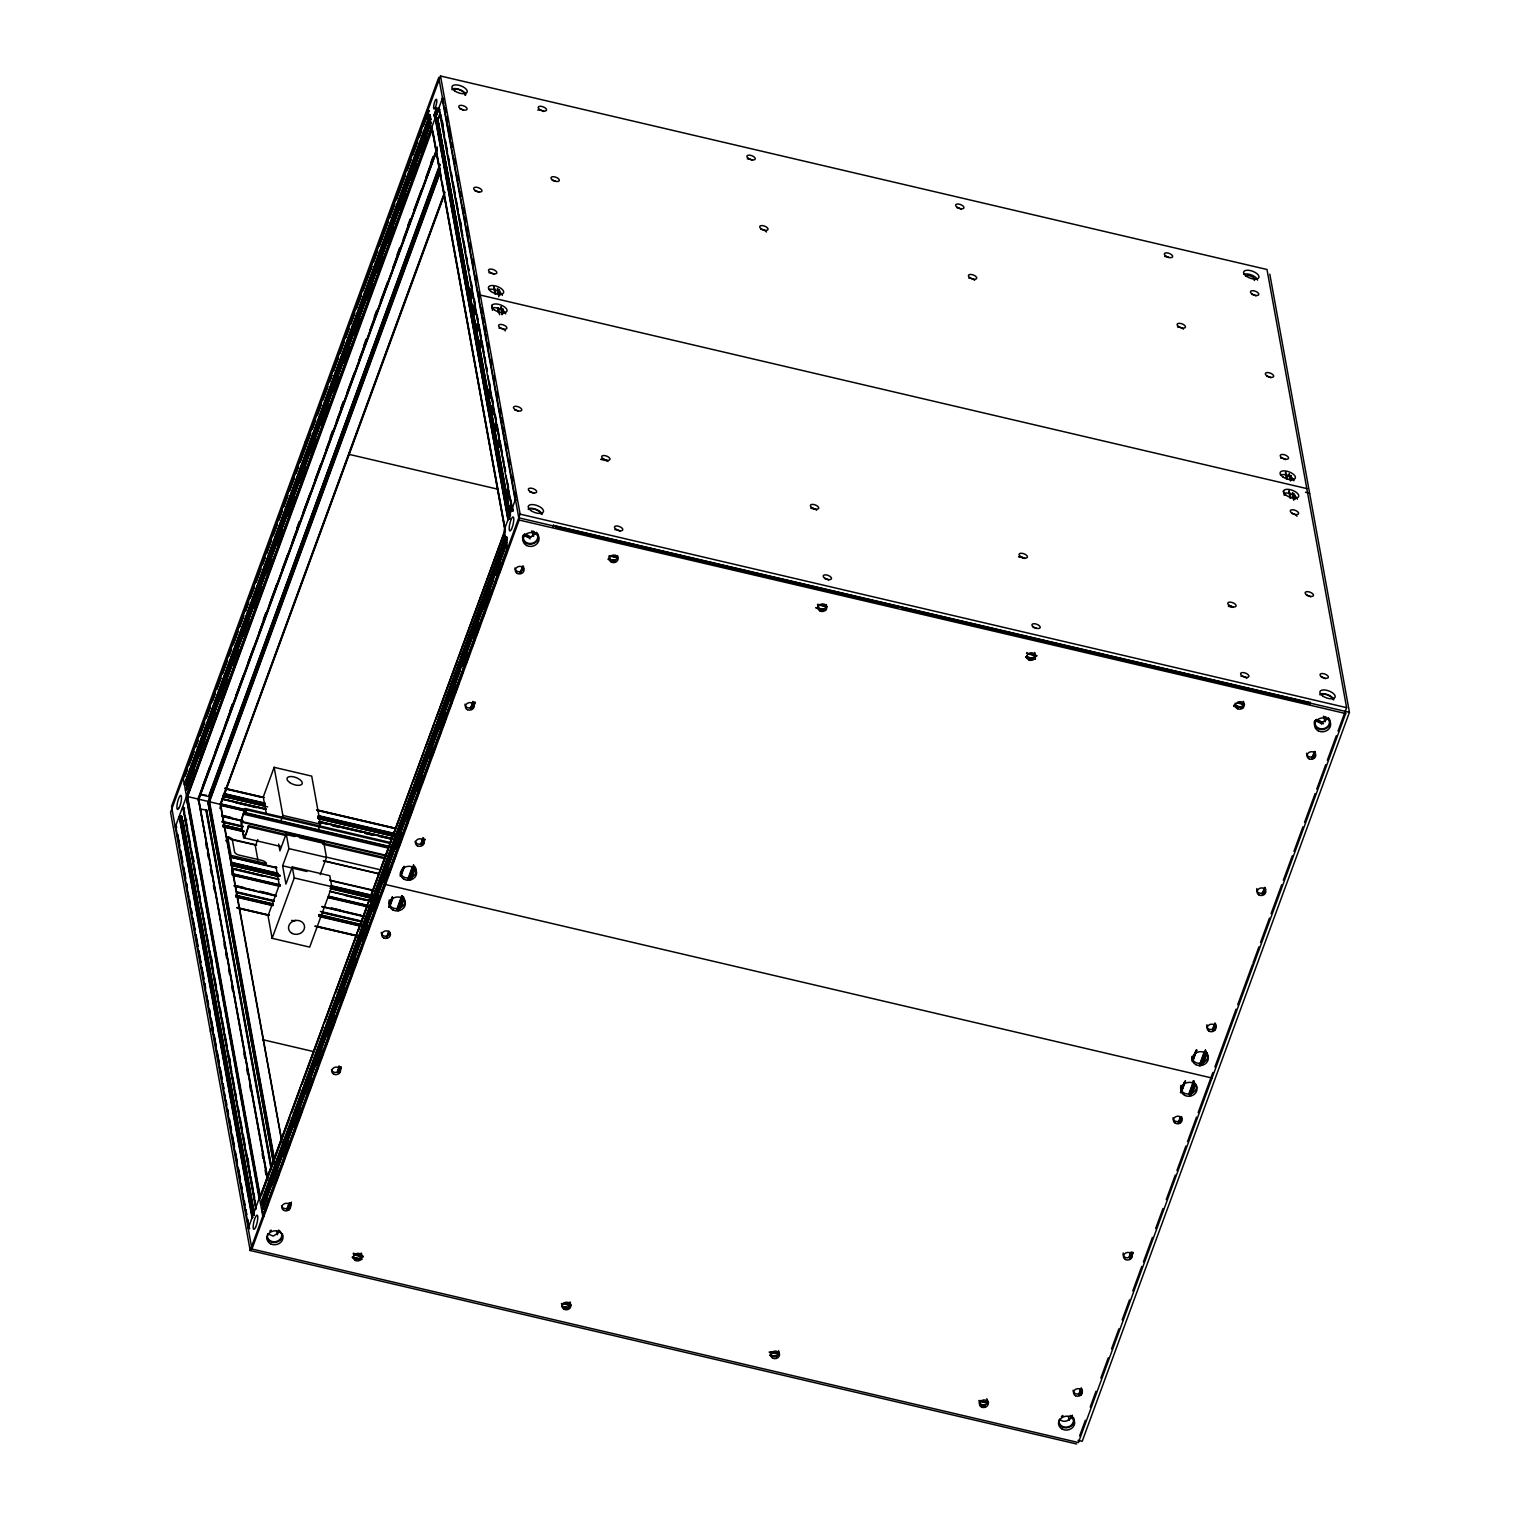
<?xml version="1.0" encoding="UTF-8"?>
<svg xmlns="http://www.w3.org/2000/svg" width="1520" height="1520" viewBox="0 0 1520 1520"><rect width="100%" height="100%" fill="white"/><g stroke="black" fill="none" stroke-linecap="round" stroke-linejoin="round"><path stroke-width="1.5" d="M221.179 804.289C219.849 802.579 220.742 807.424 221.179 804.289L246.563 810.236M279.528 876.356L230.869 864.994L231.781 862.201L230.204 857.489M233.548 875.919L232.807 868.319L278.616 879.548M553.185 526.87L553.394 525.103M1309.974 704.444L1310.316 702.316M294.728 836.532L248.501 825.721C242.82 852.397 238.659 815.404 245.575 809.628L245.366 808.526L391.039 842.631M183.35 778.772L428.431 110.694L429.476 110.713M185.478 790.381L430.844 122.246L186.105 789.868M187.283 784.7L184.3 784.016M259.559 1198.406L505.286 530.29L458.774 657.134M506.445 542.412L261.725 1209.825L263.891 1216.285M263.492 1204.353L260.509 1203.669M232.028 870.219L231.895 874.665M1072.417 1415.196C1071.714 1420.193 1063.373 1423.746 1059.782 1419.281M181.963 817.703L180.956 816.031L178.98 817M208.943 800.223C209.912 801.914 207.081 802.047 208.943 804.46M439.869 109.725L438.862 108.053M255.759 1207.678L256.082 1208.989L183.16 807.728M511.784 509.333L513.19 511.024L512.354 506.369M176.795 827.393L175.807 825.683M258.951 1198.957L260.528 1197.95L187.606 796.67L432.421 129.01L431.832 127.319M248.729 1226.963L249.717 1228.654M504.754 528.599L505.381 530.157L442.206 182.552M1338.037 731.063L1346.606 707.655L1266.996 269.496L440.515 76L170.563 812.345L250.192 1250.504L1076.673 1444M184.775 776.036L187.226 769.348M188.86 764.902L193.762 751.545M195.377 747.099L197.828 740.43M199.462 735.965L204.364 722.627M205.998 718.162L210.064 707.047M211.698 702.582L214.966 693.69M216.6 689.244L220.685 678.11M222.3 673.664L227.202 660.307M228.836 655.861L231.287 649.173M232.921 644.727L237.804 631.37M239.438 626.924L243.523 615.809M245.157 611.344L248.406 602.452M250.04 598.006L254.125 586.872M255.759 582.426L260.661 569.069M262.276 564.623L264.727 557.935M266.361 553.489L271.263 540.132M272.897 535.686L276.963 524.552M278.597 520.106L281.865 511.214M283.499 506.749L287.565 495.634M289.199 491.169L294.101 477.831M295.735 473.366L298.186 466.697M299.82 462.251L310.422 433.314M312.056 428.868L315.305 419.957M316.939 415.511L321.024 404.396M322.658 399.931L327.541 386.593M329.175 382.128L331.626 375.459M333.26 371.013L338.162 357.656M339.796 353.21L343.862 342.076M345.496 337.63L348.764 328.719M350.398 324.273L354.464 313.139M356.098 308.693L361 295.336M362.634 290.89L371.602 266.418M373.236 261.953L377.321 250.838M378.955 246.392L387.923 221.901M389.557 217.455L394.44 204.098M396.074 199.652L405.061 175.18M406.695 170.715L410.761 159.6M412.395 155.135L417.297 141.797M418.931 137.332L421.363 130.663M422.997 126.217L428.716 110.637M185.117 776.036L187.568 769.367M189.202 764.902L194.104 751.564M195.738 747.099L198.17 740.43M199.804 735.984L204.706 722.627M206.34 718.181L210.406 707.047M212.857 700.378L215.308 693.69M216.942 689.244L221.027 678.11M222.661 673.664L227.544 660.307M229.178 655.861L231.629 649.192M233.263 644.727L238.146 631.389M239.78 626.924L243.865 615.809M245.499 611.363L248.767 602.452M250.382 598.006L254.467 586.872M256.101 582.426L261.003 569.069M262.637 564.623L265.069 557.954M266.703 553.489L271.605 540.151M273.239 535.686L277.305 524.571M278.939 520.106L282.207 511.214M283.841 506.768L287.926 495.634M289.56 491.188L294.443 477.831M296.077 473.385L298.528 466.697M300.162 462.251L310.764 433.314M312.398 428.868L315.666 419.976M317.281 415.511L321.366 404.396M323 399.95L327.902 386.593M329.536 382.147L331.968 375.459M333.602 371.013L338.504 357.656M340.138 353.21L344.204 342.076M345.838 337.63L349.106 328.738M350.74 324.273L354.825 313.158M356.44 308.693L361.342 295.355M362.976 290.89L371.944 266.418M373.578 261.972L377.663 250.838M379.297 246.392L388.265 221.901M389.899 217.455L394.801 204.098M396.416 199.652L405.403 175.18M407.037 170.734L411.103 159.6M412.737 155.154L417.639 141.797M419.273 137.351L421.724 130.663M423.339 126.217L429.058 110.637M430.008 121.695L428.621 121.372L427.823 116.945L428.716 114.494L430.103 114.817L430.92 119.244L186.656 785.213M184.376 784.225L429.039 116.394M184.566 784.453L430.103 114.817M184.832 784.681L429.59 117.059M185.174 784.871L429.514 118.921L430.92 119.244M185.535 785.023L429.476 119.643M185.934 785.156L429.856 119.757M196.802 756.523L198.436 752.077M368.942 286.957L371.393 280.288M385.244 242.459L387.695 235.771M402.382 195.719L404.833 189.05M418.703 151.221L421.154 144.533M186.314 785.213L430.236 119.814M187.15 785.061L430.388 121.733M186.447 789.868L431.205 122.246M435.556 117.04L433.903 115.235L436.601 107.882L438.387 110.428L435.689 117.781L438.482 118.427L439.831 114.76M186.827 789.944L194.161 769.899M199.063 756.561L204.782 740.981M209.665 727.624L215.384 712.044M220.267 698.687L227.62 678.661M232.522 665.304L238.222 649.743M243.124 636.386L248.824 620.806M253.726 607.449L261.06 587.423M265.962 574.066L271.681 558.486M276.564 545.148L282.283 529.568M287.166 516.211L294.519 496.185M299.421 482.828L305.121 467.248M310.023 453.891L315.723 438.33M320.625 424.973L327.959 404.947M332.861 391.59L338.58 376.01M343.463 362.653L349.182 347.073M354.065 333.735L359.784 318.155M366.301 300.352L372.02 284.772M376.922 271.415L382.622 255.835M393.224 226.917L387.524 242.478L390.146 235.809M399.76 209.114L405.479 193.534M410.362 180.177L416.081 164.597M426.683 135.66L420.964 151.24L423.586 144.571M220.457 698.706L222.889 692.018M253.897 607.449L256.348 600.78M287.337 516.211L289.788 509.542M320.796 424.973L323.247 418.304M343.634 362.672L346.085 355.984M354.236 333.735L356.687 327.066M377.093 271.415L379.544 264.746M410.533 180.177L412.984 173.508M434.169 116.717L436.601 107.882M435.974 113.734L437.988 108.205M175.275 826.975L186.523 796.29L183.16 777.86M186.029 797.696L188.043 796.746L186.523 795.834L442.529 98.021M186.694 796.062L431.186 127.984M186.96 796.271L431.452 128.44M187.302 796.48L431.718 128.668M439.698 114.019L438.482 118.427M229.881 710.828L232.332 704.14M263.321 619.59L265.772 612.902M296.78 528.333L299.231 521.664M330.22 437.095L332.671 430.426M340.841 408.177L343.273 401.489M363.679 345.857L366.13 339.188M374.281 316.92L376.732 310.251M397.119 254.619L399.57 247.931M407.74 225.682L410.172 219.013M430.578 163.381L433.029 156.693M202.521 786.657L209.855 766.612M214.757 753.274L220.457 737.694M225.359 724.337L232.693 704.311M235.961 695.4L243.314 675.374M248.197 662.017L253.916 646.456M258.799 633.099L266.152 613.073M269.42 604.162L276.754 584.136M281.656 570.779L287.356 555.199M292.258 541.861L299.592 521.835M302.86 512.924L310.213 492.898M315.096 479.541L320.815 463.961M325.698 450.604L333.051 430.578M336.319 421.686L343.653 401.66M346.921 392.749L354.255 372.723M359.157 359.366L366.491 339.34M369.759 330.448L377.112 310.422M380.361 301.511L387.714 281.485M392.597 268.128L399.95 248.102M403.218 239.191L410.552 219.165M413.82 210.273L421.154 190.247M426.056 176.89L433.39 156.864M437.38 147.098L198.341 799.14L267.368 1179.444M197.961 799.083L436.905 149.321M198.683 799.14L437.19 149.264M198.968 799.083L437.399 149.169M208.829 796.803L439.831 164.426M208.506 796.594L440.192 164.597M208.411 800.945L440.344 168.264M208.582 801.173L440.287 169.157M208.848 801.382L440.154 170.43M209.19 801.591L440.059 171.798M440.439 171.969L209.551 801.743L274.36 1158.715M444.581 192.261L220.229 804.251L281.96 1142.774M220.571 804.251L444.923 192.261M220.856 804.194L444.6 194.332M219.868 808.317L221.293 804.441M226.119 840.864L227.829 836.722A4.389 1.995 20.1 0 1 232.389 839.895L234.574 851.922A4.389 1.995 20.1 0 0 239.134 855.114L261.839 860.415A4.389 1.995 20.1 0 1 266.399 863.607L231.078 855.418L227.658 836.684L226.29 840.902M245.366 808.526L242.212 817.114A5.149 1.178 -76.8 0 0 241.49 819.603L241.091 822.13A5.149 1.178 -76.8 0 0 241.11 823.992L243.504 837.121A5.149 1.178 -76.8 0 0 243.941 837.843L280.934 846.507M248.501 825.721L245.537 835.411A5.149 1.178 -76.8 0 1 244.701 837.216L243.941 837.843M318.079 830.661L320.454 824.22L311.714 776.112L274.132 767.315L263.264 796.993L266.19 813.124M257.773 839.534L255.379 846.108L257.906 860.073M280.516 821.864L282.872 815.423L274.132 767.315M210.368 1031.415L211.717 1027.748M478.971 298.756L480.32 295.07L1306.801 488.585M320.188 874.589L326.477 857.413L323.779 842.498L286.197 833.701L279.908 850.896L278.654 844.037M275.918 866.609L279.281 885.058L268.033 915.743L272.118 938.315L309.7 947.112L331.816 886.768L329.802 875.71L292.239 866.913L285.95 884.089L282.625 865.792L288.914 848.616L286.197 833.701M272.118 938.315L294.253 877.971L292.239 866.913M248.178 1228.369L259.426 1197.684M515.432 499.396L504.184 530.062L507.528 548.511M259.578 1198.216L504.925 530.29M261.345 1195.689L289.902 1117.789M291.536 1113.343L300.504 1088.871M302.138 1084.406L323.342 1026.551M324.976 1022.105L333.963 997.633M335.578 993.168L356.801 935.313M358.435 930.867L367.403 906.376M369.037 901.93L390.241 844.075M391.875 839.629L400.843 815.138M402.477 810.692L411.464 786.22M413.098 781.755L423.7 752.837M425.334 748.372L434.302 723.9M435.936 719.454L457.14 661.58M260.604 1203.878L505.267 536.047M260.794 1204.106L505.362 536.256M261.06 1204.315L505.533 536.484M261.383 1204.524L505.799 536.693M261.763 1204.676L506.141 536.902M262.143 1204.809L506.502 537.054M262.523 1204.866L507.281 537.244M262.884 1204.866L506.806 539.467M263.169 1204.809L507.3 539.315M262.314 1209.521L507.072 541.899M262.675 1209.521L460.104 670.966M461.738 666.52L493.544 579.728M495.178 575.282L506.597 544.122M263.055 1209.578L267.121 1198.463M272.023 1185.106L277.742 1169.526M282.625 1156.169L288.344 1140.589M300.58 1107.225L293.227 1127.251L295.849 1120.582M305.463 1093.868L311.182 1078.288M316.084 1064.931L321.784 1049.351M334.02 1015.968L326.686 1036.013L329.308 1029.325M338.922 1002.63L344.622 987.05M355.243 958.113L349.524 973.693L352.146 967.024M361.76 940.31L367.479 924.73M372.362 911.373L378.081 895.812M388.683 866.875L382.983 882.455L385.586 875.786M395.219 849.072L400.919 833.492M405.821 820.135L411.521 804.555M416.423 791.217L422.142 775.637M428.659 757.834L432.744 746.7M439.261 728.897L444.98 713.317M449.882 699.96L455.582 684.399M462.118 666.596L467.001 653.239M472.72 637.659L478.42 622.079M483.322 608.722L489.858 590.919M495.558 575.339L500.46 562.001M282.796 1156.188L285.247 1149.5M316.255 1064.931L318.687 1058.262M416.594 791.217L419.045 784.548M450.053 699.979L452.485 693.291M483.493 608.741L485.944 602.053M262.732 1215.487L507.395 547.618M250.192 1250.504L520.125 514.14L440.515 76M263.188 1215.924L268.09 1202.586M275.424 1182.541L278.692 1173.649M281.96 1164.738L284.392 1158.069M287.66 1149.177L289.294 1144.712M292.562 1135.82L295.013 1129.132M298.262 1120.24L301.53 1111.329M308.864 1091.303L312.132 1082.411M315.4 1073.5L317.851 1066.831M321.119 1057.92L322.734 1053.474M326.002 1044.582L328.453 1037.894M331.721 1029.002L334.989 1020.091M342.323 1000.065L345.591 991.173M348.84 982.262L351.291 975.593M354.559 966.682L356.193 962.236M359.461 953.325L361.893 946.656M365.161 937.764L368.429 928.853M371.697 919.942L374.148 913.273M375.763 908.827L379.031 899.916M382.299 891.024L384.75 884.336M388.018 875.444L391.267 866.533M392.901 862.087L395.352 855.418M398.62 846.507L401.869 837.615M405.137 828.704L407.588 822.035M409.222 817.589L412.49 808.678M415.739 799.786L418.19 793.098M421.458 784.206L424.726 775.295M426.36 770.849L428.792 764.18M432.06 755.269L435.328 746.377M438.596 737.466L441.047 730.797M442.662 726.332L445.93 717.44M449.198 708.529L451.649 701.86M454.898 692.968L458.166 684.057M459.8 679.611L462.251 672.923M465.519 664.031L468.768 655.12M472.036 646.228L474.487 639.559M476.121 635.094L479.389 626.202M482.638 617.291L485.089 610.622M488.357 601.711L491.625 592.819M493.259 588.373L495.691 581.685M498.959 572.793L502.227 563.882M505.495 554.99L507.49 547.865M265.145 1211.668L268.413 1202.776M275.747 1182.75L279.015 1173.839M282.283 1164.947L284.734 1158.259M288.002 1149.367L289.617 1144.921M292.885 1136.01L295.336 1129.341M298.604 1120.43L301.853 1111.538M309.206 1091.512L312.474 1082.601M315.723 1073.709L318.174 1067.021M321.442 1058.129L323.076 1053.664M326.344 1044.772L328.776 1038.103M332.044 1029.192L335.312 1020.3M342.646 1000.255L345.914 991.363M349.182 982.452L351.633 975.783M354.882 966.891L356.516 962.426M359.784 953.534L362.235 946.846M365.503 937.954L368.752 929.043M372.02 920.151L374.471 913.482M376.105 909.017L379.373 900.125M382.622 891.214L385.073 884.545M388.341 875.634L391.609 866.742M393.243 862.296L395.675 855.608M398.943 846.716L402.211 837.805M405.479 828.913L407.911 822.225M409.545 817.779L412.813 808.887M416.081 799.976L418.532 793.307M421.781 784.396L425.049 775.504M426.683 771.039L429.134 764.37M432.402 755.478L435.651 746.567M438.919 737.675L441.37 730.987M443.004 726.541L446.272 717.63M449.521 708.738L451.972 702.069M455.24 693.158L458.508 684.247M460.142 679.801L462.574 673.132M465.842 664.221L469.11 655.329M472.378 646.418L474.81 639.749M476.444 635.303L479.712 626.392M482.98 617.5L485.431 610.812M488.68 601.92L491.948 593.009M493.582 588.563L496.033 581.894M499.301 572.983L502.55 564.091M505.818 555.18L507.927 548.302M251.94 1249.022L519.175 520.049L438.748 77.463L171.513 806.455L251.94 1249.022L1078.421 1442.537L1345.675 713.545L1345.257 711.341M389.69 903.64L392.141 896.971M400.292 874.722L402.743 868.034M388.778 907.231L392.464 897.161M400.197 876.071L403.465 867.179M389.12 907.231L392.73 897.389M400.539 876.09L404.149 866.229M389.614 907.079L392.996 897.826M401.033 875.919L404.434 866.666M286.786 1209.407L289.237 1202.738M337.383 1071.429L339.017 1066.983M386.327 937.916L388.778 931.247M396.929 908.979L401.831 895.622M407.531 880.061L412.433 866.704M420.584 844.455L423.035 837.767M470.364 708.7L472.796 702.031M520.125 572.945L522.576 566.276M287.166 1209.578L289.617 1202.909M337.744 1071.6L339.378 1067.154M386.707 938.068L389.139 931.399M397.309 909.15L402.192 895.793M407.911 880.213L413.63 864.633M420.964 844.607L423.415 837.938M470.725 708.852L473.176 702.183M520.505 573.116L522.937 566.428M288.705 1209.464L291.403 1202.111M338.39 1073.31L340.822 1066.831M398.069 910.708L403.161 897.237M409.45 880.118L414.599 866.077M422.503 844.512L424.384 839.382M472.188 708.529L474.715 702.069M288.895 1209.692L291.327 1203.023M338.998 1072.987L341.107 1067.268M398.563 910.537L403.446 897.18M409.64 880.327L414.523 866.989M422.693 844.721L424.669 839.325M472.796 708.035L474.905 702.297M289.579 1208.742L291.213 1204.296M339.739 1071.942L341.373 1067.496M399.285 909.492L403.807 897.199M410.324 879.396L414.789 867.198M423.377 843.79L425.011 839.325M473.537 706.971L475.171 702.525M400.444 907.459L403.693 898.548M411.046 878.522L415.131 867.407M400.805 907.611L404.073 898.719M411.426 878.693L415.492 867.559A8.075 6.954 -10.3 0 1 410.875 877.496A8.075 6.954 -10.3 0 1 400.311 872.879M1180.451 1092.576L1184.137 1082.506M1192.288 1060.257L1195.936 1050.282M1180.793 1092.576L1184.403 1082.715M1192.212 1061.416L1196.297 1050.301M1181.078 1092.519L1185.391 1080.72M1192.497 1061.359L1196.582 1050.244M1181.287 1092.424L1185.486 1080.948M1192.706 1061.264L1196.905 1049.978M1078.554 1394.809L1081.005 1388.121M1129.132 1256.831L1130.766 1252.385M1178.076 1123.299L1180.527 1116.63M1188.697 1094.381L1193.58 1081.024M1199.299 1065.444L1204.182 1052.087M1212.352 1029.838L1214.803 1023.169M1262.113 894.083L1264.564 887.414M1311.874 758.347L1314.325 751.659M1078.934 1394.961L1081.366 1388.292M1129.512 1256.983L1131.146 1252.537M1178.456 1123.47L1180.907 1116.782M1189.058 1094.533L1193.96 1081.176M1199.679 1065.615L1205.379 1050.035M1212.732 1029.99L1215.164 1023.321M1262.493 894.254L1264.944 887.566M1312.254 758.499L1314.705 751.83M1079.257 1395.17L1081.708 1388.482M1129.835 1257.192L1131.469 1252.746M1179.596 1121.437L1181.23 1116.991M1189.4 1094.742L1194.283 1081.385M1200.002 1065.805L1205.721 1050.225M1213.055 1030.199L1215.506 1023.53M1262.816 894.444L1265.267 887.775M1312.577 758.689L1315.028 752.02M1080.302 1394.429L1081.936 1389.983M1130.063 1258.674L1131.697 1254.228M1179.843 1122.938L1181.458 1118.473M1189.628 1096.224L1194.511 1082.867L1189.742 1096.072M1201.047 1065.064L1205.949 1051.726M1214.1 1029.458L1215.734 1025.012M1263.861 893.722L1265.495 889.257M1313.622 757.967L1315.256 753.521M1080.378 1394.847L1082.05 1389.831M1130.063 1258.864L1132.495 1252.195M1179.824 1123.128L1181.458 1118.682M1201.123 1065.482L1206.253 1051.46M1214.176 1029.876L1215.848 1024.86M1263.842 893.912L1265.609 889.105M1313.622 758.157L1315.256 753.711M1080.568 1395.056L1082.183 1390.61M1131.146 1257.097L1132.78 1252.632M1190.236 1095.901L1194.777 1083.513M1202.111 1063.487L1206.196 1052.353M1214.366 1030.104L1215.981 1025.639M1080.834 1395.284L1082.468 1390.838M1131.412 1257.306L1133.046 1252.86M1191.395 1093.697L1195.043 1083.722M1202.377 1063.696L1206.462 1052.562M1214.632 1030.313L1216.247 1025.867M1192.117 1092.823L1195.366 1083.931M1202.719 1063.886L1206.804 1052.771M1192.478 1092.994L1195.746 1084.083M1203.099 1064.057L1207.165 1052.923M1079.618 1435.944L1085.375 1420.25M1090.239 1406.988L1095.996 1391.275M1100.841 1378.089L1108.251 1357.835M1111.519 1348.924L1118.891 1328.86M1122.159 1319.93L1129.512 1299.866M1132.78 1290.955L1141.767 1266.426M1143.401 1261.98L1152.388 1237.451M1155.656 1228.54L1163.009 1208.476M1166.277 1199.546L1175.283 1175.036M1176.917 1170.571L1185.904 1146.042M1187.538 1141.596L1196.525 1117.067M1198.159 1112.602L1212.865 1072.474M1214.898 1066.945L1236.083 1009.147M1237.717 1004.701L1252.385 964.706M1252.917 963.243L1258.902 946.922M1260.536 942.476L1269.485 918.023M1271.119 913.577L1281.721 884.697M1283.336 880.251L1292.304 855.798M1293.938 851.352L1302.887 826.899M1304.521 822.453L1315.123 793.573M1316.738 789.127L1325.706 764.674M1327.34 760.228L1336.308 735.775M1269.808 274.17L1349.437 712.31L1082.202 1441.302L1078.022 1440.314M442.073 99.332L443.232 98.363M435.024 118.636L436.981 117.667L509.903 518.947L508.725 519.08L435.29 115.577L433.903 115.235M514.995 500.593L516.154 499.624M507.946 519.916L435.461 118.028M251.902 1218.28L253.061 1217.311M536.408 533.273L529.15 537.814L524.096 535.629M280.402 1231.58L273.144 1236.121L268.09 1233.917M1328.1 718.637L1320.842 723.178L1315.788 720.974M199.177 798.988L198.436 797.772M231.059 865.013L279.642 876.204M198.455 801.325L197.904 799.045M199.785 808.963L206.777 810.122M181.716 821.351L186.789 819.888M184.642 808.07L183.464 807.937L255.968 1206.88M438.501 123.272L510.549 515.185M200.089 794.542L208.126 796.442M436.867 109.364L438.254 109.687M427.823 116.945L429.21 117.268M1305.452 492.252L1309.632 493.24M815.442 509.2L810.825 508.136A4.408 2.014 20.1 0 1 816.601 510.226M1018.514 556.757L1023.131 557.84M1228.521 605.929L1233.138 606.993M600.761 459.363L607.677 460.978M1228.445 606.328L1233.062 607.392M349.391 454.442L497.154 489.041M520.125 514.14L1346.606 707.655M553.413 525.369L1310.335 702.601M553.413 525.692L1310.316 702.924M518.776 517.826L1349.437 712.31M553.356 526.072L1307.96 702.753M555.598 527.003L897.123 606.974M901.74 608.057L1307.884 703.152M576.251 532.266L585.485 534.432M590.102 535.515L597.037 537.13M601.635 538.213L610.869 540.379M615.486 541.443L629.337 544.692M647.805 549.024L661.637 552.254M673.189 554.952L682.404 557.118M687.021 558.201L700.872 561.45M719.34 565.763L733.172 569.012M744.724 571.71L753.958 573.876M758.556 574.94L765.491 576.574M783.94 580.887L804.726 585.751M816.259 588.449L825.493 590.615M830.11 591.698L837.026 593.313M841.643 594.396L850.877 596.562M855.494 597.645L876.261 602.509M887.794 605.207L897.028 607.373M901.645 608.456L908.561 610.071M913.178 611.154L922.412 613.301M927.029 614.384L940.861 617.633M959.329 621.946L968.563 624.112M973.18 625.195L980.096 626.81M984.713 627.893L993.947 630.059M998.564 631.142L1012.415 634.391M1030.864 638.704L1044.715 641.953M1056.248 644.651L1065.482 646.817M1070.099 647.881L1083.95 651.13M1095.483 653.828L1116.25 658.692M1127.783 661.39L1137.017 663.556M1141.634 664.639L1148.569 666.254M1167.018 670.586L1187.785 675.45M1199.337 678.148L1208.552 680.314M1213.169 681.378L1220.104 683.012M1224.721 684.095L1233.936 686.242M1238.553 687.325L1252.404 690.574M1270.872 694.887L1280.106 697.053M1284.704 698.136L1291.639 699.751M1296.256 700.834L1305.49 703M519.175 520.049L1345.675 713.545M609.938 555.655L616.854 557.27M817.627 604.276L826.842 606.442M1027.615 653.448L1036.849 655.614M1237.622 702.62L1244.538 704.235M609.824 556.054L616.759 557.669M817.513 604.675L826.747 606.841M1027.52 653.847L1036.754 656.013M1237.508 703.019L1244.443 704.634M608.266 558.98L615.543 560.633M815.955 607.601L825.55 609.805M1025.943 656.773L1035.481 658.806M1233.86 705.204L1243.227 707.598M608.133 559.227L615.562 560.88M816.335 607.886L825.569 610.052M1025.81 657.02L1035.044 659.167M1234.031 705.679L1242.733 707.807M608.627 559.588L615.562 561.203M816.316 608.209L825.55 610.375M1026.323 657.381L1033.239 658.996M1234.012 706.002L1240.928 707.617M610.888 560.5L615.505 561.564M818.577 609.121L823.194 610.204M1026.266 657.742L1030.883 658.825M1233.955 706.363L1238.572 707.446M224.884 788.291L264.195 797.525L224.656 788.481M317.186 809.894L395.732 828.324M316.958 810.084L395.542 828.305M226.841 789.26L261.44 797.354M316.825 810.331L395.295 828.704M223.687 793.459L265.221 803.187M318.307 815.613L394.459 833.454M223.668 793.782L265.202 803.51M318.288 815.936L394.44 833.758M223.63 794.162L265.164 803.89M318.231 816.316L394.402 834.138M223.554 794.561L265.088 804.27M318.155 816.715L394.307 834.537M223.44 794.941L264.993 804.669M318.06 817.095L394.212 834.936M223.326 795.321L264.86 805.049M317.946 817.475L394.098 835.297M223.193 795.625L264.727 805.353M317.813 817.779L393.965 835.62M222.946 796.005L264.613 805.6M393.832 835.848L317.566 818.159L393.604 836.038M222.756 796.005L264.385 805.79M223.82 796.632L267.672 806.911M318.44 818.786L392.293 836.076M222.395 798.779L266.228 809.058L222.167 798.988M319.314 821.484L393.148 838.774M319.086 821.674L393.243 838.831M222.034 799.216L265.867 809.476M318.953 821.902L392.787 839.192M235.752 802.769L256.519 807.633M318.82 822.225L328.054 824.391M332.671 825.455L360.354 831.953M364.971 833.036L374.205 835.183M378.822 836.266L392.673 839.515M332.538 825.835L339.473 827.45M364.857 833.397L371.773 835.012M282.872 815.423L320.454 824.22M221.198 803.966L388.93 843.201M186.523 796.29L246.506 810.597M221.046 805.049L246.43 810.996M220.951 805.448L246.335 811.395M244.53 812.459L390.203 846.564M244.093 812.82L387.448 846.393M243.865 814.302L387.22 847.856M223.972 815.746L230.888 817.361M221.616 815.575L242.877 820.8M221.597 815.898L242.763 821.028M221.673 816.297L242.63 821.18M241.756 821.503L387.41 855.608M241.794 822.149L387.448 856.254M299.364 837.615L384.902 857.66M248.691 826.823L285.684 835.487M322.677 844.151L385.111 858.762M222.3 821.37L243.067 826.234M222.186 821.769L242.953 826.633M222.11 822.168L242.877 827.032M223.193 824.98L241.737 829.35M223.079 825.018L241.794 829.521M223.345 825.436L241.813 829.768M223.326 825.759L241.794 830.091M223.288 826.139L244.055 831.003M223.212 826.538L243.979 831.402M223.098 826.918L243.884 831.782M327.18 857.318L380.361 869.782M288.914 848.616L326.477 857.413M226.575 837.957L256.576 844.987M323.494 860.643L378.879 873.62M230.831 839.477L256.443 845.215M323.38 860.89L378.746 873.848M282.625 865.792L306.926 871.492M230.47 856.938L276.925 867.597M329.707 880.156L373.863 890.302M230.337 857.166L276.488 867.977M329.574 880.403L371.108 890.131M231.8 862.448L277.951 873.259M331.037 885.685L372.571 895.413M231.8 862.771L277.951 873.582M331.018 886.008L372.552 895.736M231.743 863.151L277.894 873.962M294.253 877.971L372.514 896.116M231.667 863.55L277.818 874.361M330.904 886.787L372.438 896.515M231.572 863.949L280.022 875.292M330.79 887.167L372.343 896.895M231.439 864.31L279.908 875.653M330.676 887.547L372.21 897.275M231.325 864.614L279.775 875.976M330.543 887.851L372.077 897.579M330.41 888.098L371.963 897.826M330.106 888.231L369.531 897.427M231.952 865.64L278.103 876.432M331.17 888.858L370.405 898.054M232.579 868.509L279.053 879.187M329.498 891.214L371.279 900.733M331.683 891.974L368.6 900.619M232.332 869.06L262.333 876.09M345.401 895.546L366.168 900.41M233.928 874.038L280.079 884.849M328.529 896.192L367.764 905.369M233.909 874.361L280.06 885.172M328.529 896.515L367.764 905.692M233.871 874.722L280.022 885.533M328.472 896.876L367.707 906.072M233.795 875.121L279.946 885.932M328.396 897.275L367.631 906.471M233.681 875.52L279.832 886.331M328.301 897.674L367.536 906.851M234.403 885.267L243.618 887.433M259.787 891.214L269.002 893.38M331.322 907.972L340.556 910.119M234.346 885.647L255.113 890.511M259.73 891.594L275.88 895.375M331.265 908.333L361.266 915.363M234.327 885.97L276.393 895.736M322.031 906.49L364.078 916.256M234.365 886.217L276.146 896.116M322.05 906.756L363.831 916.655M237.329 891.993L274.265 900.638M320.416 911.43L361.95 921.158M237.234 892.392L274.151 901.037M322.62 912.38L361.855 921.557M237.158 892.772L274.075 901.417M322.544 912.779L361.779 921.956M235.695 895.242L272.973 903.906M318.991 914.489L360.677 924.445M235.562 895.47L273.011 904.153M319.162 914.964L360.696 924.692M236.075 895.831L272.992 904.476M319.143 915.287L360.677 925.015M236.018 896.211L272.935 904.856M319.105 915.667L360.639 925.376M235.942 896.61L272.859 905.255M319.01 916.047L360.563 925.775M235.847 897.009L272.764 905.654M318.915 916.446L360.449 926.174M237.006 907.497L269.306 915.059M317.775 926.402L357.01 935.579M236.759 907.877L269.192 915.287M315.21 926.25L356.877 935.826M238.868 908.409L268.964 915.477M315.02 926.231L356.649 936.016M262.504 1039.623L313.31 1051.517M353.913 1254.019L363.147 1256.185M563.92 1303.191L570.836 1304.806M771.609 1351.812L778.525 1353.446M979.298 1400.452L988.532 1402.599M353.818 1254.418L363.052 1256.584M563.806 1303.59L570.741 1305.205M771.495 1352.211L778.43 1353.826M979.184 1400.832L988.418 1402.998M353.742 1254.817L362.976 1256.983M561.431 1303.438L570.665 1305.604M769.12 1352.078L778.354 1354.225M979.108 1401.231L988.342 1403.397M352.393 1257.135L361.874 1259.453M562.4 1306.288L569.563 1308.093M770.089 1354.928L777.252 1356.714M980.077 1404.081L984.941 1405.335M352.279 1257.268L361.513 1259.434M562.153 1306.687L569.202 1308.055M769.842 1355.308L776.891 1356.695M979.963 1404.233L984.96 1405.582M352.64 1257.876L359.575 1259.491M562.647 1307.029L567.264 1308.112M770.336 1355.669L774.953 1356.752M980.324 1404.822L984.941 1405.905M980.286 1405.202L984.903 1406.285M980.21 1405.601L984.827 1406.684M510.15 515.584L437.361 117.819L509.846 516.743M1324.319 721.373L1325.231 721.734L1323.388 716.224M532.627 536.028L533.539 536.37L531.696 530.879M1068.332 1419.68L1069.244 1420.041L1068.275 1416.507M276.64 1234.316L277.533 1234.677L276.564 1231.143M437.171 122.189L438.026 118.636M1291.069 475.513L1291.924 480.168M1294.47 494.171L1295.306 498.845M1290.67 475.551L1291.506 480.225M1294.052 494.228L1294.907 498.883M1290.29 475.684L1291.126 480.358M1293.672 494.361L1294.527 499.016M1289.948 475.912L1290.803 480.567M1293.33 494.57L1294.185 499.244M1289.264 473.86L1290.537 480.852M1292.646 492.518L1293.919 499.529M1289.074 474.183L1289.891 479.56M1292.475 492.841L1293.672 500.194M1286.604 474.544L1287.44 479.218M1289.986 493.202L1290.841 497.876M1285.787 472.359L1287.06 479.351M1289.188 491.017L1290.461 498.009M1285.388 472.397L1286.661 479.389M1288.77 491.055L1290.043 498.066M1283.45 490.77L1284.305 495.425M1211.649 1075.818L1212.048 1078.041L385.567 884.526L385.168 882.322M499.453 290.054L500.289 294.728M502.835 308.712L503.69 313.386M499.035 290.111L499.89 294.766M502.436 308.769L503.272 313.424M498.655 290.244L499.51 294.899M502.037 308.902L502.892 313.576M498.313 290.453L499.168 295.127M501.277 306.793L502.55 313.785M497.629 288.401L498.902 295.412M501.011 307.059L502.284 314.07M497.458 288.724L498.826 296.761M500.84 307.401L502.037 314.754M494.969 289.085L495.824 293.759M498.37 307.762L499.624 314.754M494.152 286.9L495.425 293.892M497.971 307.895L498.826 312.55M493.753 286.938L495.026 293.949M497.572 307.933L498.408 312.607M491.815 305.311L492.499 310.308M445.322 107.654L446.177 112.309M460.598 191.634L461.434 196.308M463.562 207.955L464.417 212.629M478.819 291.954L479.674 296.609M481.783 308.275L482.638 312.949M497.059 392.274L497.895 396.929M500.023 408.595L500.878 413.269M515.28 492.575L516.135 497.249M444.923 107.692L445.778 112.366M446.614 117.021L447.469 121.695M448.324 126.35L450.433 138.016M451.288 142.69L452.124 147.345M454.252 159.011L455.107 163.685M457.216 175.351L458.071 180.006M460.18 191.672L461.035 196.346M463.163 208.012L463.999 212.686M464.854 217.341L465.69 222.015M466.545 226.67L467.4 231.344M469.509 243.01L470.364 247.665M472.473 259.331L473.328 264.005M475.456 275.671L476.292 280.326M478.42 291.992L479.256 296.666M481.384 308.332L482.239 312.987M483.075 317.661L483.93 322.316M484.785 326.99L485.621 331.664M487.749 343.33L488.585 347.985M490.713 359.651L491.568 364.325M493.677 375.991L494.532 380.646M496.641 392.312L497.496 396.986M499.624 408.652L500.46 413.307M501.315 417.981L502.151 422.636M503.006 427.31L503.861 431.965M505.97 443.631L506.825 448.305M508.934 459.971L509.789 464.626M511.917 476.292L512.753 480.966M514.881 492.632L515.717 497.306M442.852 98.496L443.688 103.17M444.543 107.825L445.379 112.499M446.234 117.154L447.089 121.828M449.198 133.494L450.053 138.168M450.889 142.823L451.744 147.497M453.872 159.163L454.708 163.818M456.836 175.484L457.691 180.158M459.8 191.824L460.655 196.479M462.764 208.145L463.619 212.819M464.474 217.474L465.31 222.148M467.438 233.814L468.274 238.469M469.129 243.143L469.984 247.817M472.093 259.464L472.948 264.138M475.057 275.804L475.912 280.478M478.04 292.125L478.876 296.799M481.004 308.465L481.84 313.139M482.695 317.794L483.55 322.468M485.659 334.134L486.514 338.789M487.35 343.463L488.205 348.118M490.333 359.784L491.169 364.458M493.297 376.124L494.152 380.779M496.261 392.445L497.116 397.119M499.225 408.785L500.08 413.44M500.935 418.114L501.771 422.788M503.899 434.435L504.735 439.109M505.59 443.783L506.445 448.438M508.554 460.104L509.409 464.778M511.518 476.444L512.373 481.099M514.501 492.765L515.337 497.439M442.244 98.99L515.166 500.27M442.396 121.429L443.251 126.103M460.617 221.749L461.472 226.404M440.724 114.38L444.543 135.375M445.379 140.049L447.507 151.715M448.343 156.37L449.198 161.044M451.326 172.71L452.162 177.365M453.017 182.039L455.145 193.705M455.981 198.379L458.109 210.026M458.945 214.7L462.764 235.695M463.619 240.369L465.728 252.035M466.583 256.69L467.438 261.364M468.274 266.019L469.129 270.693M471.238 282.359L472.093 287.014M474.221 298.68L475.057 303.354M477.185 315.02L478.021 319.675M478.876 324.349L481.004 336.015M481.84 340.689L483.968 352.336M484.823 357.01L485.659 361.684M486.514 366.339L487.35 371.013M489.478 382.679L490.333 387.334M492.442 399L493.297 403.674M495.406 415.34L496.261 419.995M497.116 424.669L499.225 436.335M500.08 440.99L502.189 452.656M503.044 457.33L503.899 461.985M504.735 466.659L505.59 471.333M507.699 482.999L508.554 487.654M510.682 499.32L512.791 510.986M439.508 109.592L468.749 270.56M469.604 275.215L486.989 370.88M487.844 375.535L505.21 471.181M506.065 475.855L512.43 510.853M438.786 108.414L512.107 510.644M470.326 288.876L472.036 298.205M473.309 305.216L475 314.545M476.691 323.874L477.964 330.885M479.655 340.214L480.928 347.206M488.566 389.196L490.257 398.525M491.53 405.536L493.221 414.865M494.931 424.194L496.204 431.186M497.895 440.515L499.168 447.526M506.787 489.516L508.497 498.845M509.77 505.856L510.606 510.511M437.665 118.028L509.979 514.9M436.582 117.629L509.504 518.89M436.183 117.686L509.105 518.947M435.195 118.313L508.117 519.574M432.877 131.233L441.351 177.878M432.136 128.668L505.058 529.948M431.737 127.718L504.83 529.663M427.937 110.257L431.281 128.706M428.754 118.503L429.552 122.93M305.14 441.959L305.539 444.182M220.704 804.783L281.466 1138.708M209.095 801.838L273.961 1158.772M208.696 801.971L274.417 1163.579M208.373 802.18L274.075 1163.788M208.107 802.465L273.828 1164.073M207.936 802.788L273.638 1164.396M206.72 810.16L271.586 1167.094M206.34 810.293L271.206 1167.227M205.922 810.331L271.225 1169.602M198.816 799.672L267.634 1177.943M198.569 799.387L267.691 1179.672M205.751 843.524L206.606 848.198M207.461 852.853L208.297 857.527M210.425 869.193L211.261 873.848M213.389 885.514L214.244 890.188M223.991 943.844L224.846 948.518M225.682 953.173L226.537 957.847M228.646 969.513L229.501 974.168M231.629 985.834L232.465 990.508M243.922 1053.493L244.758 1058.167M246.886 1069.814L247.741 1074.488M249.85 1086.154L250.705 1090.828M262.143 1153.813L262.998 1158.468M265.107 1170.134L265.962 1174.808M187.188 796.727L260.11 1197.988M186.808 796.86L259.73 1198.121M186.466 797.069L262.789 1216.133M186.219 797.354L259.141 1198.634M193.154 857.109L193.99 861.783M211.375 957.429L212.23 962.103M229.615 1057.749L230.451 1062.423M247.836 1158.069L248.691 1162.743M183.844 808.089L184.699 812.744M185.535 817.418L187.663 829.084M188.499 833.739L190.627 845.405M191.482 850.079L193.591 861.745M194.446 866.4L195.282 871.074M196.137 875.729L198.265 887.395M199.101 892.069L199.956 896.724M202.065 908.39L202.92 913.064M203.775 917.738L205.884 929.385M206.739 934.059L208.848 945.725M209.703 950.399L213.522 971.394M214.377 976.049L216.486 987.715M217.341 992.389L218.177 997.044M220.305 1008.71L221.16 1013.384M221.996 1018.039L224.124 1029.705M224.96 1034.379L227.088 1046.045M227.943 1050.7L231.743 1071.695M232.598 1076.369L234.726 1088.035M235.562 1092.709L236.417 1097.364M238.526 1109.03L239.381 1113.704M240.236 1118.359L242.345 1130.025M243.2 1134.699L245.309 1146.365M246.164 1151.02L249.983 1172.015M250.838 1176.689L252.947 1188.355M253.802 1193.01L254.638 1197.684M182.761 806.778L255.854 1208.723M183.293 821.598L254.106 1211.212M181.868 816.677L253.935 1213.264M181.64 816.392L254.125 1215.316M181.317 816.183L253.821 1215.107M180.956 816.031L253.46 1214.974M180.557 815.993L253.061 1214.936M180.139 816.05L252.643 1214.974M179.759 816.183L252.263 1215.107M179.417 816.392L252.339 1217.653M179.17 816.677L252.092 1217.938M177.688 834.252L179.816 845.918M180.652 850.592L182.78 862.258M183.635 866.913L185.744 878.579M186.599 883.253L187.435 887.908M189.563 899.574L190.418 904.248M191.254 908.903L192.109 913.577M192.945 918.232L195.073 929.898M195.928 934.572L198.037 946.238M198.892 950.893L201.001 962.559M201.856 967.233L203.984 978.899M204.82 983.554L205.675 988.228M207.784 999.894L208.639 1004.568M209.494 1009.223L210.33 1013.897M211.185 1018.552L213.313 1030.218M214.149 1034.892L216.277 1046.558M217.113 1051.213L219.241 1062.879M220.096 1067.553L222.205 1079.219M223.06 1083.874L223.896 1088.548M226.024 1100.214L226.879 1104.869M227.715 1109.543L228.57 1114.198M229.406 1118.872L231.534 1130.538M232.389 1135.212L234.498 1146.878M235.353 1151.533L237.462 1163.199M238.317 1167.873L240.445 1179.539M241.281 1184.194L242.136 1188.868M244.245 1200.534L245.1 1205.189M245.955 1209.863L246.791 1214.518M247.646 1219.192L249.337 1228.521M177.384 834.043L179.493 845.709M180.348 850.364L182.476 862.03M183.312 866.704L185.44 878.37M186.276 883.025L187.131 887.699M187.986 892.354L188.822 897.028M190.95 908.694L191.786 913.349M192.641 918.023L194.769 929.689M195.605 934.363L197.733 946.029M198.588 950.684L200.697 962.35M201.552 967.024L203.661 978.69M204.516 983.345L205.371 988.019M206.207 992.674L207.062 997.348M209.171 1009.014L210.026 1013.669M210.881 1018.343L212.99 1030.009M213.845 1034.664L215.954 1046.33M216.809 1051.004L218.937 1062.67M219.773 1067.325L221.901 1078.991M222.737 1083.665L223.592 1088.339M224.447 1092.994L225.283 1097.668M227.411 1109.334L228.247 1113.989M229.102 1118.663L231.23 1130.329M232.066 1134.984L234.194 1146.65M235.049 1151.324L237.158 1162.99M238.013 1167.645L240.122 1179.311M240.977 1183.985L241.832 1188.64M242.668 1193.314L243.523 1197.969M245.632 1209.635L246.487 1214.309M247.342 1218.983L249.033 1228.312M175.712 826.082L248.805 1228.027M295.716 920.398A8.075 6.954 -10.3 0 1 291.574 920.398M614.859 529.663A4.408 2.014 20.1 0 1 615.809 529.682M616.892 529.853A4.408 2.014 20.1 0 1 619.951 531.183M528.561 508.554A8.075 3.686 20.1 0 1 536.75 509.618A8.075 3.686 20.1 0 1 542.146 514.482M1320.272 693.899A8.075 3.686 20.1 0 1 1328.442 694.982A8.075 3.686 20.1 0 1 1333.857 699.827M514.805 409.982A4.408 2.014 20.1 0 1 517.997 410.932M1306.497 595.327A4.408 2.014 20.1 0 1 1310.639 596.847M492.1 307.914A8.075 3.686 20.1 0 1 500.289 308.978A8.075 3.686 20.1 0 1 505.685 313.842M1283.811 493.278A8.075 3.686 20.1 0 1 1291.981 494.342A8.075 3.686 20.1 0 1 1297.396 499.206M498.959 328.092A4.408 2.014 20.1 0 1 505.324 330.866M1291.62 513.456A4.408 2.014 20.1 0 1 1297.016 516.23M1240.966 676.248A4.408 2.014 20.1 0 1 1246.818 678.395M1321.374 677.217A4.408 2.014 20.1 0 1 1325.516 678.737M1033.239 627.399A4.408 2.014 20.1 0 1 1036.431 628.368M601.255 459.363A4.408 2.014 20.1 0 1 607.905 461.358M1019.464 556.947A4.408 2.014 20.1 0 1 1024.575 558.486M1229.129 605.834A4.408 2.014 20.1 0 1 1233.271 607.335M824.524 578.531A4.408 2.014 20.1 0 1 828.666 580.051M529.682 491.853A4.408 2.014 20.1 0 1 533.805 493.373M1280.6 458.128A4.408 2.014 20.1 0 1 1285.692 459.648M1280.448 474.829A8.075 3.686 20.1 0 1 1288.637 475.912A8.075 3.686 20.1 0 1 1294.033 480.757M1243.987 274.208A8.075 3.686 20.1 0 1 1252.176 275.272A8.075 3.686 20.1 0 1 1257.572 280.136M1251.796 294.386A4.408 2.014 20.1 0 1 1255.938 295.906M1266.692 376.257A4.408 2.014 20.1 0 1 1270.815 377.777M1164.7 256.538A4.408 2.014 20.1 0 1 1168.88 257.526M956.954 207.689A4.408 2.014 20.1 0 1 961.096 209.209M747.289 158.821A4.408 2.014 20.1 0 1 752.381 160.341M452.295 88.844A8.075 3.686 20.1 0 1 460.465 89.908A8.075 3.686 20.1 0 1 465.88 94.772M537.776 110.105A4.408 2.014 20.1 0 1 543.685 111.492M460.104 109.022A4.408 2.014 20.1 0 1 463.315 109.991M474.981 190.893A4.408 2.014 20.1 0 1 479.123 192.413M488.908 272.764A4.408 2.014 20.1 0 1 494 274.303M488.756 289.465A8.075 3.686 20.1 0 1 496.926 290.548A8.075 3.686 20.1 0 1 502.341 295.393M1177.506 326.99A4.408 2.014 20.1 0 1 1183.358 329.137M968.791 278.122A4.408 2.014 20.1 0 1 974.643 280.269M552.349 180.405A4.408 2.014 20.1 0 1 555.56 181.374M761.045 229.273A4.408 2.014 20.1 0 1 766.441 232.028M778.658 1350.748A4.408 3.781 -10.3 0 1 775.105 1356.429A4.408 3.781 -10.3 0 1 770.583 1351.679M569.962 1301.88A4.408 3.781 -10.3 0 1 566.96 1307.466A4.408 3.781 -10.3 0 1 561.659 1303.799M282.416 1233.727A8.075 6.954 -10.3 0 1 276.241 1242.277A8.075 6.954 -10.3 0 1 266.684 1237.375M361.247 1253.012A4.408 3.781 -10.3 0 1 359.328 1258.218A4.408 3.781 -10.3 0 1 353.438 1256.831M353.172 1253.943A4.408 3.781 -10.3 0 1 353.666 1253.031M289.712 1202.947A4.408 3.781 -10.3 0 1 287.28 1208.381A4.408 3.781 -10.3 0 1 281.504 1205.854M340.024 1067.648A4.408 3.781 -10.3 0 1 336.661 1072.322A4.408 3.781 -10.3 0 1 331.455 1069.643M338.998 1065.938A4.408 3.781 -10.3 0 1 339.644 1066.736M390.07 932.406A4.408 3.781 -10.3 0 1 385.453 936.225A4.408 3.781 -10.3 0 1 381.292 932.425M404.795 899.916A8.075 6.954 -10.3 0 1 396.511 908.713A8.075 6.954 -10.3 0 1 389.272 899.935M1081.879 1390.211A4.408 3.781 -10.3 0 1 1077.281 1394.03A4.408 3.781 -10.3 0 1 1073.12 1390.23M1073.405 1417.4A8.075 6.954 -10.3 0 1 1068.94 1427.356A8.075 6.954 -10.3 0 1 1058.395 1422.72M1131.336 1252.081A4.408 3.781 -10.3 0 1 1127.783 1257.781A4.408 3.781 -10.3 0 1 1123.261 1253.031M1181.667 1116.782A4.408 3.781 -10.3 0 1 1177.734 1121.551A4.408 3.781 -10.3 0 1 1173.003 1117.789M1196.487 1085.28A8.075 6.954 -10.3 0 1 1188.222 1094.077A8.075 6.954 -10.3 0 1 1180.964 1085.299M1192.991 1081.043A8.075 6.954 -10.3 0 1 1194.587 1082.145M987.753 1400.528A4.408 3.781 -10.3 0 1 984.39 1405.202A4.408 3.781 -10.3 0 1 979.165 1402.523M986.727 1398.818A4.408 3.781 -10.3 0 1 987.373 1399.616M1034.664 652.441A4.408 3.781 -10.3 0 1 1032.745 657.647A4.408 3.781 -10.3 0 1 1026.855 656.26M1026.57 653.372A4.408 3.781 -10.3 0 1 1027.064 652.46M826.329 604.504A4.408 3.781 -10.3 0 1 822.396 609.273A4.408 3.781 -10.3 0 1 817.665 605.492M536.522 532.285A8.075 6.954 -10.3 0 1 532.228 543.989A8.075 6.954 -10.3 0 1 522.899 535.458M617.633 555.636A4.408 3.781 -10.3 0 1 613.111 560.443A4.408 3.781 -10.3 0 1 609.159 555.655M523.203 566.01A4.408 3.781 -10.3 0 1 520.22 571.596A4.408 3.781 -10.3 0 1 514.919 567.929M472.625 701.442A4.408 3.781 -10.3 0 1 470.839 707.655A4.408 3.781 -10.3 0 1 464.987 704.159M423.719 839.382A4.408 3.781 -10.3 0 1 420.337 844.056A4.408 3.781 -10.3 0 1 415.131 841.358M1328.214 717.649A8.075 6.954 -10.3 0 1 1323.939 729.353A8.075 6.954 -10.3 0 1 1314.591 720.822M1314.914 751.374A4.408 3.781 -10.3 0 1 1311.912 756.96A4.408 3.781 -10.3 0 1 1306.611 753.293M1207.032 1052.904A8.075 6.954 -10.3 0 1 1201.56 1063.164A8.075 6.954 -10.3 0 1 1191.832 1056.438M1215.506 1025.715A4.408 3.781 -10.3 0 1 1210.319 1029.515A4.408 3.781 -10.3 0 1 1206.956 1024.765M1215.031 1023.815A4.408 3.781 -10.3 0 1 1215.411 1024.746M1265.343 888.516A4.408 3.781 -10.3 0 1 1260.84 893.323A4.408 3.781 -10.3 0 1 1256.888 888.535M1243.36 701.309A4.408 3.781 -10.3 0 1 1240.377 706.895A4.408 3.781 -10.3 0 1 1235.076 703.228M280.991 1232.397A7.258 6.232 -10.3 0 1 275.12 1241.764A7.258 6.232 -10.3 0 1 267.691 1233.936M269.705 1231.124A7.258 6.232 -10.3 0 1 271.263 1230.117M278.483 1230.098A7.258 6.232 -10.3 0 1 279.908 1231.105M1070.175 1415.462A7.258 6.232 -10.3 0 1 1072.626 1423.537A7.258 6.232 -10.3 0 1 1063.43 1426.805A7.258 6.232 -10.3 0 1 1059.383 1419.3M1061.416 1416.488A7.258 6.232 -10.3 0 1 1062.955 1415.481M206.245 795.112A7.258 3.306 20.1 0 1 201.096 794.238M1327.606 718.162A7.258 6.232 -10.3 0 1 1327.53 726.617A7.258 6.232 -10.3 0 1 1317.802 727.757A7.258 6.232 -10.3 0 1 1316.187 719.473M1324.471 716.547A7.258 6.232 -10.3 0 1 1326.181 717.174M1319.911 694.83A7.258 3.306 20.1 0 1 1327.34 694.944A7.258 3.306 20.1 0 1 1333.059 699.656M1316.32 719.568A7.258 3.306 20.1 0 1 1323.445 723.805M1315.294 720.48A5.035 2.299 20.1 0 1 1321.735 724.318M451.972 89.661A7.258 3.306 20.1 0 1 460.275 90.117A7.258 3.306 20.1 0 1 465.063 95.38M523.602 535.116A5.035 2.299 20.1 0 1 530.043 538.954M528.219 509.466A7.258 3.306 20.1 0 1 535.629 509.58A7.258 3.306 20.1 0 1 541.367 514.292M535.914 532.798A7.258 6.232 -10.3 0 1 535.838 541.253A7.258 6.232 -10.3 0 1 526.11 542.393A7.258 6.232 -10.3 0 1 524.495 534.128M532.779 531.183A7.258 6.232 -10.3 0 1 534.47 531.81M524.609 534.204A7.258 3.306 20.1 0 1 530.898 537.415M1245.545 276.032A5.035 2.299 20.1 0 1 1251.891 276.621A5.035 2.299 20.1 0 1 1254.266 280.478M292.163 933.432A8.075 6.954 -10.3 0 0 304.57 927.352A8.075 6.954 -10.3 0 0 292.866 921.329A8.075 6.954 -10.3 0 0 292.163 933.432M289.712 782.534A8.075 3.686 20.1 0 0 302.176 783.731A8.075 3.686 20.1 0 0 291.916 776.568A8.075 3.686 20.1 0 0 289.712 782.534M1322.647 695.97A8.075 3.686 20.1 0 0 1335.13 697.148A8.075 3.686 20.1 0 0 1324.851 689.985A8.075 3.686 20.1 0 0 1322.647 695.97M1306.649 594.928A4.408 2.014 20.1 0 0 1313.451 595.555A4.408 2.014 20.1 0 0 1307.846 591.66A4.408 2.014 20.1 0 0 1306.649 594.928M1291.772 513.038A4.408 2.014 20.1 0 0 1298.574 513.684A4.408 2.014 20.1 0 0 1292.969 509.77A4.408 2.014 20.1 0 0 1291.772 513.038M1286.186 495.33A8.075 3.686 20.1 0 0 1298.669 496.508A8.075 3.686 20.1 0 0 1288.39 489.345A8.075 3.686 20.1 0 0 1286.186 495.33M1321.526 676.799A4.408 2.014 20.1 0 0 1328.328 677.445A4.408 2.014 20.1 0 0 1322.723 673.531A4.408 2.014 20.1 0 0 1321.526 676.799M1242.087 675.849A4.408 2.014 20.1 0 0 1248.889 676.495A4.408 2.014 20.1 0 0 1243.284 672.581A4.408 2.014 20.1 0 0 1242.087 675.849M1033.391 626.981A4.408 2.014 20.1 0 0 1040.193 627.627A4.408 2.014 20.1 0 0 1034.588 623.732A4.408 2.014 20.1 0 0 1033.391 626.981M824.676 578.113A4.408 2.014 20.1 0 0 831.478 578.759A4.408 2.014 20.1 0 0 825.873 574.864A4.408 2.014 20.1 0 0 824.676 578.113M530.955 510.606A8.075 3.686 20.1 0 0 543.438 511.784A8.075 3.686 20.1 0 0 533.159 504.621A8.075 3.686 20.1 0 0 530.955 510.606M615.961 529.264A4.408 2.014 20.1 0 0 622.763 529.891A4.408 2.014 20.1 0 0 617.158 525.996A4.408 2.014 20.1 0 0 615.961 529.264M529.834 491.435A4.408 2.014 20.1 0 0 536.636 492.081A4.408 2.014 20.1 0 0 531.031 488.167A4.408 2.014 20.1 0 0 529.834 491.435M514.957 409.564A4.408 2.014 20.1 0 0 521.759 410.191A4.408 2.014 20.1 0 0 516.154 406.296A4.408 2.014 20.1 0 0 514.957 409.564M500.061 327.674A4.408 2.014 20.1 0 0 506.882 328.32A4.408 2.014 20.1 0 0 501.277 324.425A4.408 2.014 20.1 0 0 500.061 327.674M494.494 309.966A8.075 3.686 20.1 0 0 506.977 311.144A8.075 3.686 20.1 0 0 496.698 303.981A8.075 3.686 20.1 0 0 494.494 309.966M1229.281 605.416A4.408 2.014 20.1 0 0 1236.102 606.043A4.408 2.014 20.1 0 0 1230.497 602.148A4.408 2.014 20.1 0 0 1229.281 605.416M1020.585 556.548A4.408 2.014 20.1 0 0 1027.387 557.194A4.408 2.014 20.1 0 0 1021.782 553.28A4.408 2.014 20.1 0 0 1020.585 556.548M603.174 458.812A4.408 2.014 20.1 0 0 609.976 459.458A4.408 2.014 20.1 0 0 604.371 455.544A4.408 2.014 20.1 0 0 603.174 458.812M811.87 507.68A4.408 2.014 20.1 0 0 818.672 508.326A4.408 2.014 20.1 0 0 813.067 504.412A4.408 2.014 20.1 0 0 811.87 507.68M1251.948 293.968A4.408 2.014 20.1 0 0 1258.75 294.614A4.408 2.014 20.1 0 0 1253.145 290.7A4.408 2.014 20.1 0 0 1251.948 293.968M490.01 272.365A4.408 2.014 20.1 0 0 496.812 273.011A4.408 2.014 20.1 0 0 491.207 269.097A4.408 2.014 20.1 0 0 490.01 272.365M957.106 207.271A4.408 2.014 20.1 0 0 963.908 207.917A4.408 2.014 20.1 0 0 958.303 204.022A4.408 2.014 20.1 0 0 957.106 207.271M539.695 109.554A4.408 2.014 20.1 0 0 546.497 110.2A4.408 2.014 20.1 0 0 540.892 106.286A4.408 2.014 20.1 0 0 539.695 109.554M460.256 108.604A4.408 2.014 20.1 0 0 467.058 109.25A4.408 2.014 20.1 0 0 461.453 105.336A4.408 2.014 20.1 0 0 460.256 108.604M454.689 90.896A8.075 3.686 20.1 0 0 467.153 92.074A8.075 3.686 20.1 0 0 456.874 84.911A8.075 3.686 20.1 0 0 454.689 90.896M1246.381 276.26A8.075 3.686 20.1 0 0 1258.864 277.438A8.075 3.686 20.1 0 0 1248.585 270.275A8.075 3.686 20.1 0 0 1246.381 276.26M475.133 190.475A4.408 2.014 20.1 0 0 481.935 191.121A4.408 2.014 20.1 0 0 476.33 187.226A4.408 2.014 20.1 0 0 475.133 190.475M1281.721 457.729A4.408 2.014 20.1 0 0 1288.523 458.356A4.408 2.014 20.1 0 0 1282.918 454.461A4.408 2.014 20.1 0 0 1281.721 457.729M1266.844 375.839A4.408 2.014 20.1 0 0 1273.646 376.485A4.408 2.014 20.1 0 0 1268.041 372.571A4.408 2.014 20.1 0 0 1266.844 375.839M491.15 291.536A8.075 3.686 20.1 0 0 503.614 292.714A8.075 3.686 20.1 0 0 493.335 285.551A8.075 3.686 20.1 0 0 491.15 291.536M1282.842 476.881A8.075 3.686 20.1 0 0 1295.325 478.059A8.075 3.686 20.1 0 0 1285.046 470.896A8.075 3.686 20.1 0 0 1282.842 476.881M1165.821 256.139A4.408 2.014 20.1 0 0 1172.623 256.785A4.408 2.014 20.1 0 0 1167.018 252.871A4.408 2.014 20.1 0 0 1165.821 256.139M552.501 179.987A4.408 2.014 20.1 0 0 559.303 180.633A4.408 2.014 20.1 0 0 553.698 176.719A4.408 2.014 20.1 0 0 552.501 179.987M761.197 228.855A4.408 2.014 20.1 0 0 767.999 229.501A4.408 2.014 20.1 0 0 762.394 225.587A4.408 2.014 20.1 0 0 761.197 228.855M969.912 277.723A4.408 2.014 20.1 0 0 976.714 278.369A4.408 2.014 20.1 0 0 971.109 274.455A4.408 2.014 20.1 0 0 969.912 277.723M1178.627 326.591A4.408 2.014 20.1 0 0 1185.429 327.237A4.408 2.014 20.1 0 0 1179.824 323.323A4.408 2.014 20.1 0 0 1178.627 326.591M748.41 158.422A4.408 2.014 20.1 0 0 755.212 159.049A4.408 2.014 20.1 0 0 749.607 155.154A4.408 2.014 20.1 0 0 748.41 158.422M772.768 1358.177A4.408 3.781 -10.3 0 0 779.532 1354.871A4.408 3.781 -10.3 0 0 773.167 1351.584A4.408 3.781 -10.3 0 0 772.768 1358.177M564.072 1309.309A4.408 3.781 -10.3 0 0 570.836 1306.003A4.408 3.781 -10.3 0 0 564.452 1302.716A4.408 3.781 -10.3 0 0 564.072 1309.309M270.579 1243.816A8.075 6.954 -10.3 0 0 282.986 1237.736A8.075 6.954 -10.3 0 0 271.301 1231.713A8.075 6.954 -10.3 0 0 270.579 1243.816M355.357 1260.441A4.408 3.781 -10.3 0 0 362.121 1257.135A4.408 3.781 -10.3 0 0 355.737 1253.848A4.408 3.781 -10.3 0 0 355.357 1260.441M283.822 1210.376A4.408 3.781 -10.3 0 0 290.586 1207.07A4.408 3.781 -10.3 0 0 284.202 1203.783A4.408 3.781 -10.3 0 0 283.822 1210.376M333.754 1074.165A4.408 3.781 -10.3 0 0 340.518 1070.84A4.408 3.781 -10.3 0 0 334.153 1067.553A4.408 3.781 -10.3 0 0 333.754 1074.165M383.705 937.935A4.408 3.781 -10.3 0 0 390.469 934.61A4.408 3.781 -10.3 0 0 384.085 931.342A4.408 3.781 -10.3 0 0 383.705 937.935M392.958 910.005A8.075 6.954 -10.3 0 0 405.365 903.925A8.075 6.954 -10.3 0 0 393.661 897.902A8.075 6.954 -10.3 0 0 392.958 910.005M1062.29 1429.18A8.075 6.954 -10.3 0 0 1074.678 1423.1A8.075 6.954 -10.3 0 0 1062.993 1417.077A8.075 6.954 -10.3 0 0 1062.29 1429.18M1075.514 1395.74A4.408 3.781 -10.3 0 0 1082.278 1392.434A4.408 3.781 -10.3 0 0 1075.913 1389.147A4.408 3.781 -10.3 0 0 1075.514 1395.74M1184.65 1095.369A8.075 6.954 -10.3 0 0 1197.057 1089.289A8.075 6.954 -10.3 0 0 1185.372 1083.266A8.075 6.954 -10.3 0 0 1184.65 1095.369M1175.397 1123.299A4.408 3.781 -10.3 0 0 1182.161 1119.974A4.408 3.781 -10.3 0 0 1175.777 1116.687A4.408 3.781 -10.3 0 0 1175.397 1123.299M1125.465 1259.51A4.408 3.781 -10.3 0 0 1132.229 1256.204A4.408 3.781 -10.3 0 0 1125.845 1252.917A4.408 3.781 -10.3 0 0 1125.465 1259.51M981.483 1407.045A4.408 3.781 -10.3 0 0 988.247 1403.72A4.408 3.781 -10.3 0 0 981.863 1400.433A4.408 3.781 -10.3 0 0 981.483 1407.045M1028.774 659.87A4.408 3.781 -10.3 0 0 1035.538 656.564A4.408 3.781 -10.3 0 0 1029.154 653.277A4.408 3.781 -10.3 0 0 1028.774 659.87M820.059 611.002A4.408 3.781 -10.3 0 0 826.823 607.696A4.408 3.781 -10.3 0 0 820.458 604.409A4.408 3.781 -10.3 0 0 820.059 611.002M526.585 545.509A8.075 6.954 -10.3 0 0 538.992 539.448A8.075 6.954 -10.3 0 0 527.288 533.425A8.075 6.954 -10.3 0 0 526.585 545.509M611.363 562.134A4.408 3.781 -10.3 0 0 618.127 558.828A4.408 3.781 -10.3 0 0 611.743 555.541A4.408 3.781 -10.3 0 0 611.363 562.134M517.313 573.439A4.408 3.781 -10.3 0 0 524.077 570.133A4.408 3.781 -10.3 0 0 517.712 566.846A4.408 3.781 -10.3 0 0 517.313 573.439M467.381 709.669A4.408 3.781 -10.3 0 0 474.145 706.344A4.408 3.781 -10.3 0 0 467.761 703.076A4.408 3.781 -10.3 0 0 467.381 709.669M417.449 845.88A4.408 3.781 -10.3 0 0 424.213 842.574A4.408 3.781 -10.3 0 0 417.829 839.287A4.408 3.781 -10.3 0 0 417.449 845.88M404.206 879.32A8.075 6.954 -10.3 0 0 416.613 873.259A8.075 6.954 -10.3 0 0 404.909 867.217A8.075 6.954 -10.3 0 0 404.206 879.32M1309.024 758.803A4.408 3.781 -10.3 0 0 1315.788 755.497A4.408 3.781 -10.3 0 0 1309.404 752.21A4.408 3.781 -10.3 0 0 1309.024 758.803M1318.277 730.873A8.075 6.954 -10.3 0 0 1330.684 724.793A8.075 6.954 -10.3 0 0 1318.98 718.77A8.075 6.954 -10.3 0 0 1318.277 730.873M1259.073 895.033A4.408 3.781 -10.3 0 0 1265.837 891.708A4.408 3.781 -10.3 0 0 1259.472 888.421A4.408 3.781 -10.3 0 0 1259.073 895.033M1209.141 1031.244A4.408 3.781 -10.3 0 0 1215.905 1027.938A4.408 3.781 -10.3 0 0 1209.521 1024.651A4.408 3.781 -10.3 0 0 1209.141 1031.244M1195.898 1064.684A8.075 6.954 -10.3 0 0 1208.305 1058.604A8.075 6.954 -10.3 0 0 1196.62 1052.581A8.075 6.954 -10.3 0 0 1195.898 1064.684M1237.47 708.738A4.408 3.781 -10.3 0 0 1244.253 705.432A4.408 3.781 -10.3 0 0 1237.869 702.145A4.408 3.781 -10.3 0 0 1237.47 708.738M255.55 1227.343A7.258 1.672 -76.8 0 0 257.45 1215.449A7.258 1.672 -76.8 0 0 253.441 1223.961A7.258 1.672 -76.8 0 0 255.55 1227.343M179.284 807.5A7.258 1.672 -76.8 0 0 181.184 795.625A7.258 1.672 -76.8 0 0 177.175 804.118A7.258 1.672 -76.8 0 0 179.284 807.5M435.271 107.673A5.035 1.159 -76.8 0 0 436.601 99.427A5.035 1.159 -76.8 0 0 433.827 105.336A5.035 1.159 -76.8 0 0 435.271 107.673M511.537 529.036A7.258 1.672 -76.8 0 0 513.456 517.161A7.258 1.672 -76.8 0 0 509.447 525.654A7.258 1.672 -76.8 0 0 511.537 529.036"/></g></svg>
